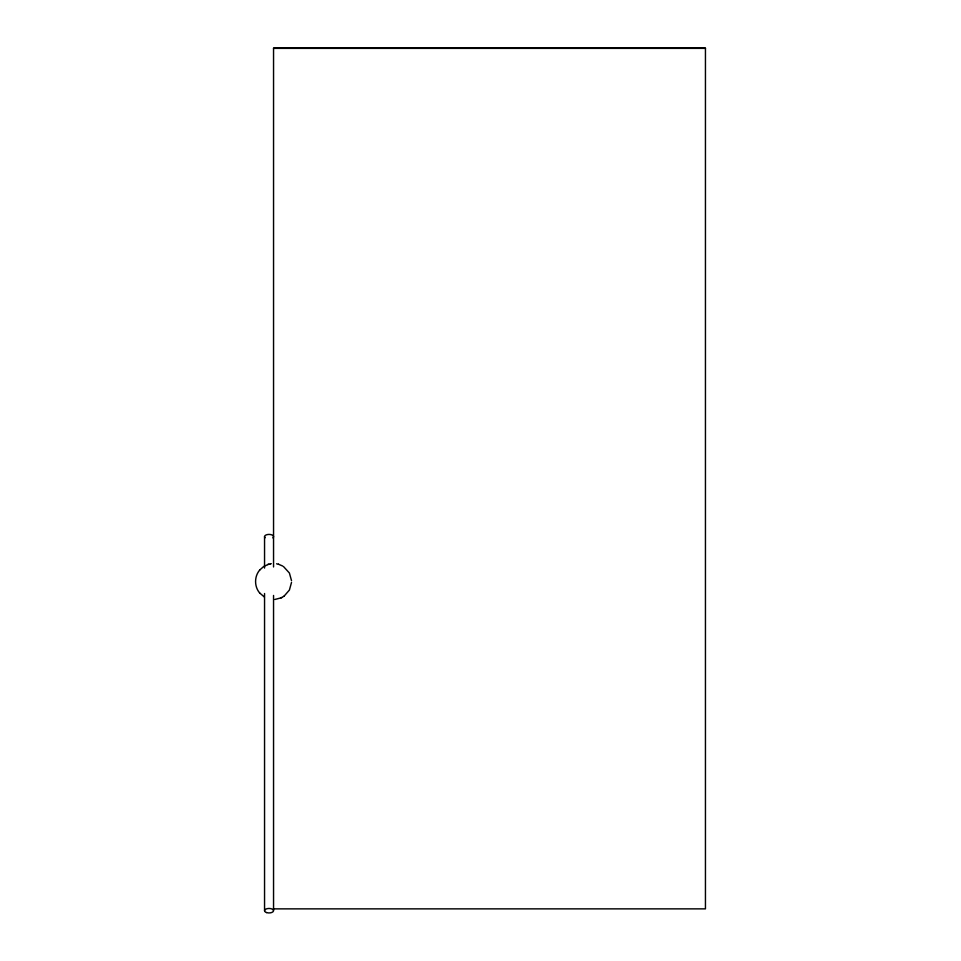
<?xml version="1.0" encoding="UTF-8"?>
<svg xmlns="http://www.w3.org/2000/svg" width="961" height="961" viewBox="0 0 961 961"><rect width="100%" height="100%" fill="white"/><g stroke="black" fill="none" stroke-linecap="round" stroke-linejoin="round"><path stroke-width="1.44" d="M291.519 582.414L289.405 590.054L284.156 596.072M259.71 570.053C254.209 576.42 254.209 586.654 259.71 593.033M259.65 570.101L263.662 566.51L268.636 564.227M284.216 596.024L281.873 597.49M274.798 599.484L281.165 597.838M281.092 597.874L281.945 597.454M267.663 564.527L270.534 563.795M270.449 563.807L271.218 563.699M273.549 48.362L705.446 48.362M273.549 908.866L705.446 908.866L705.446 48.05L273.549 48.05L273.549 566.966M276.564 563.795L278.618 564.275M278.462 564.227L282.702 566.041M264.395 597.033L259.65 592.973M283.495 566.546L289.405 573.02L291.519 580.66M273.549 595.46L273.549 910.391M264.551 536.67L264.551 568.083M264.551 593.514L264.551 910.704M265.104 537.74A4.505 2.246 0 0 1 266.269 534.893A4.505 2.246 0 0 1 272.071 535.001A4.505 2.246 0 0 1 272.84 537.884M266.533 912.566A4.505 2.246 0 0 0 273.537 910.86A4.505 2.246 0 0 0 267.086 908.674A4.505 2.246 0 0 0 266.533 912.566"/></g></svg>
